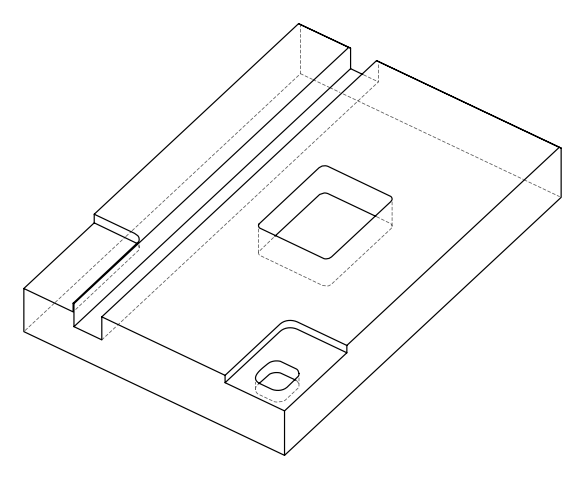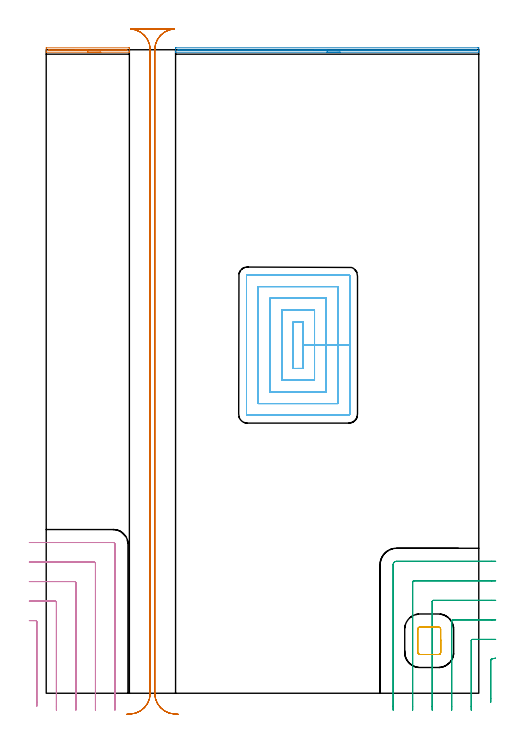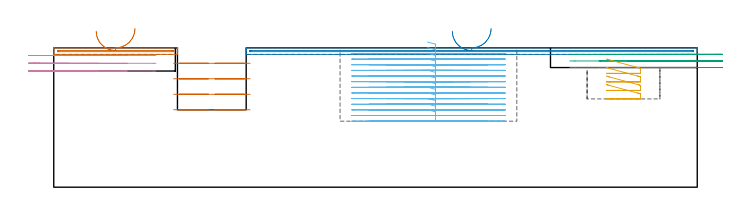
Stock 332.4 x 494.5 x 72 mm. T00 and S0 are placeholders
(PLAN: 7 operations, 3 tool changes, 56.3 min)
(1 AREA_MILL | FG_CHAMFER_SURFACE | UGT0205_001 | 1.17 min | 382 mm3)
(2 AREA_MILL_1 | FG_CHAMFER_SURFACE_1 | UGT0205_001 | 3.87 min | 1355 mm3)
(3 MILL_CORNER_NOTCH_RECTANGULAR | CORNER_NOTCH_RECTANGULAR | UGT0201_094 | Follow Part, ap 5, ae 75% | 4.63 min | 85798 mm3)
(4 MILL_CORNER_NOTCH_RECTANGULAR_1 | CORNER_NOTCH_RECTANGULAR_1 | UGT0201_094 | Follow Part, ap 5, ae 75% | 4.39 min | 94493 mm3)
(5 MILL_RECTANGULAR_POCKET | POCKET_RECTANGULAR_STRAIGHT | UGT0201_094 | Follow Part, ap 5, ae 75% | 1.07 min | 23127 mm3)
(6 MILL_RECTANGULAR_POCKET_1 | POCKET_RECTANGULAR_STRAIGHT_1 | NXT0201_011 | Follow Part, ap 3, ae 75% | 32.13 min | 413476 mm3)
(7 MILL_RECTANGULAR_SLOT | SLOT_RECTANGULAR | UGT0201_004 | Follow Part, ap 8, ae 75% | 9.07 min | 561795 mm3)
(TOOL UGT0205_001 | Chamfer Mill 20 x 3 x 45 deg. | D20 FL50 Z2)
(TOOL UGT0201_094 | End mill 20 mm | D20 FL38 Z4)
(TOOL NXT0201_011 | ENDMILL 12mm [2P460-1200-NA 1630] | D12 FL38 Z6)
(TOOL UGT0201_004 | End Mill 32 mm | D32 FL53 Z6)
(OP 1 AREA_MILL)
G17 G21 G94 G90
T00 M6
G54
G17 G0 G90 X41.95 Y492.6 S1061 M3
G43 Z82. H0
G94 G1 X41.912 Z81.128 F250.
X41.798 Z80.263
X41.609 Z79.412
X41.347 Z78.58
X41.013 Z77.774
X40.61 Z77.
X40.142 Z76.264
X39.61 Z75.572
X39.021 Z74.929
X38.378 Z74.34
X37.686 Z73.808
X36.95 Z73.34
X36.176 Z72.937
X35.37 Z72.603
X34.538 Z72.341
X33.687 Z72.152
X32.822 Z72.038
X31.95 Z72.
X0.067
X0.01 Y492.604 Z71.991
X0. Y492.717 Z71.881
X0.001 Y495.992 Z68.606
X0.067 Y496. Z68.6
X63.584
X63.833 Y495.996 Z68.604
X63.899 Y495.992 Z68.606
X63.9 Y492.985 Z71.613
X63.899 Y492.715 Z71.883
X63.89 Y492.604 Z71.991
X63.833 Y492.6 Z72.
X31.95
Y494.014 Z70.586
X2.859
X2.281 Y494.016 Z70.584
X2.123 Y494.019 Z70.581
X2.01 Y494.023 Z70.577
X2.006 Y494.057 Z70.543
X2.001 Y494.139 Z70.461
X2.002 Y494.264 Z70.336
X2.006 Y494.444 Z70.156
X2.01 Y494.56 Z70.04
X2.024 Y494.579 Z70.021
X2.281 Y494.585 Z70.015
X61.465
X61.619 Y494.584 Z70.016
X61.777 Y494.581 Z70.019
X61.89 Y494.577 Z70.023
X61.893 Y494.543 Z70.057
X61.898 Y494.462 Z70.138
X61.893 Y494.161 Z70.439
X61.89 Y494.028 Z70.572
X61.619 Y494.02 Z70.58
X61.463 Y494.016 Z70.584
X61.31 Y494.015 Z70.585
X60.733 Y494.014 Z70.586
X31.95
X31.078 Z70.624
X30.214 Z70.738
X29.362 Z70.927
X28.53 Z71.189
X27.724 Z71.523
X26.95 Z71.926
X26.214 Z72.394
X25.522 Z72.925
X24.879 Z73.515
X24.29 Z74.158
X23.759 Z74.85
X23.29 Z75.586
X22.887 Z76.36
X22.553 Z77.166
X22.291 Z77.998
X22.102 Z78.849
X21.988 Z79.714
X21.95 Z80.586
G0 Z82.
M5
M2
(OP 2 AREA_MILL_1)
G17 G21 G94 G90
T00 M6
G54
G17 G0 G90 X225.9 Y492.6 S1061 M3
G43 Z82. H0
G94 G1 X225.862 Z81.128 F250.
X225.748 Z80.263
X225.559 Z79.412
X225.297 Z78.58
X224.963 Z77.774
X224.56 Z77.
X224.092 Z76.264
X223.56 Z75.572
X222.971 Z74.929
X222.328 Z74.339
X221.636 Z73.808
X220.9 Z73.34
X220.126 Z72.937
X219.32 Z72.603
X218.488 Z72.341
X217.636 Z72.152
X216.772 Z72.038
X215.9 Z72.
X99.547
X99.41 Y492.602 Z71.988
X99.402 Y492.726 Z71.866
X99.4 Y492.855 Z71.744
Y493.281 Z71.318
Y493.862 Z70.733
Y495.905 Z68.692
X99.403 Y495.991 Z68.606
X99.743 Y496. Z68.6
X331.807
X332.058 Y495.998 Z68.602
X332.397 Y495.991 Z68.606
X332.4 Y495.905 Z68.692
Y493.862 Z70.733
Y493.281 Z71.318
Y492.855 Z71.744
X332.398 Y492.726 Z71.866
X332.39 Y492.602 Z71.988
X332.252 Y492.6 Z72.
X215.9
Y494.014 Z70.586
X101.777 Y494.015 Z70.585
X101.619 Y494.016 Z70.584
X101.438 Y494.021 Z70.579
X101.409 Y494.029 Z70.571
X101.404 Y494.052 Z70.548
X101.402 Y494.077 Z70.523
X101.401 Y494.231 Z70.369
X101.407 Y494.501 Z70.099
X101.41 Y494.568 Z70.032
X101.422 Y494.579 Z70.021
X101.46 Y494.582 Z70.018
X101.543 Y494.584 Z70.016
X101.711 Y494.586 Z70.014
X101.777
X330.023 Y494.585 Z70.015
X330.181 Y494.584 Z70.016
X330.362 Y494.579 Z70.021
X330.391 Y494.571 Z70.029
X330.396 Y494.548 Z70.052
X330.398 Y494.523 Z70.077
X330.399 Y494.369 Z70.231
X330.394 Y494.115 Z70.485
X330.39 Y494.054 Z70.546
X330.379 Y494.021 Z70.579
X330.314 Y494.019 Z70.581
X330.023 Y494.015 Z70.585
X329.868 Y494.014 Z70.586
X329.713
X215.9
X215.028 Z70.624
X214.164 Z70.738
X213.312 Z70.926
X212.48 Z71.189
X211.674 Z71.523
X210.9 Z71.925
X210.164 Z72.394
X209.472 Z72.925
X208.829 Z73.515
X208.24 Z74.158
X207.708 Z74.85
X207.24 Z75.586
X206.837 Z76.36
X206.503 Z77.166
X206.241 Z77.998
X206.052 Z78.849
X205.938 Z79.714
X205.9 Z80.586
G0 Z82.
M5
M2
(OP 3 MILL_CORNER_NOTCH_RECTANGULAR)
G17 G21 G94 G90
T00 M6
G54
G17 G0 G90 X345.339 Y26.98 S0 M3
G43 Z82. H0
Z68.6
G94 G1 X342.4 Y26.38 F250.
G3 X341.6 Y25.407 R1. F500.
G1 Y-3.919
Y-6.919 F250.
G0 Z82.
X345.4 Y41.4
Z68.6
G1 X342.4
X327.594 F500.
G3 X326.6 Y40.406 R1.
G1 Y-10.
Y-13. F250.
G0 Z82.
X345.4 Y56.4
Z68.6
G1 X342.4
X312.594 F500.
G3 X311.6 Y55.406 R1.
G1 Y-10.
Y-13. F250.
G0 Z82.
X345.4 Y71.4
Z68.6
G1 X342.4
X297.594 F500.
G3 X296.6 Y70.406 R1.
G1 Y-10.
Y-13. F250.
G0 Z82.
X345.4 Y86.4
Z68.6
G1 X342.4
X282.595 F500.
G3 X281.6 Y85.405 R1.
G1 Y-10.
Y-13. F250.
G0 Z82.
X345.4 Y101.4
Z68.6
G1 X342.4
X269.2 F500.
G3 X266.6 Y98.8 R2.6
G1 Y-10.
Y-13. F250.
G0 Z82.
X345.339 Y26.98
Z65.2
G1 X342.4 Y26.38
G3 X341.6 Y25.407 R1. F500.
G1 Y-3.919
Y-6.919 F250.
G0 Z82.
X345.4 Y41.4
Z65.2
G1 X342.4
X327.594 F500.
G3 X326.6 Y40.406 R1.
G1 Y-10.
Y-13. F250.
G0 Z82.
X345.4 Y56.4
Z65.2
G1 X342.4
X312.594 F500.
G3 X311.6 Y55.406 R1.
G1 Y-10.
Y-13. F250.
G0 Z82.
X345.4 Y71.4
Z65.2
G1 X342.4
X297.594 F500.
G3 X296.6 Y70.406 R1.
G1 Y-10.
Y-13. F250.
G0 Z82.
X345.4 Y86.4
Z65.2
G1 X342.4
X282.595 F500.
G3 X281.6 Y85.405 R1.
G1 Y-10.
Y-13. F250.
G0 Z82.
X345.4 Y101.4
Z65.2
G1 X342.4
X269.2 F500.
G3 X266.6 Y98.8 R2.6
G1 Y-10.
Y-13. F250.
G0 Z82.
X345.339 Y26.98
Z61.8
G1 X342.4 Y26.38
G3 X341.6 Y25.407 R1. F500.
G1 Y-3.919
Y-6.919 F250.
G0 Z82.
X345.4 Y41.4
Z61.8
G1 X342.4
X327.594 F500.
G3 X326.6 Y40.406 R1.
G1 Y-10.
Y-13. F250.
G0 Z82.
X345.4 Y56.4
Z61.8
G1 X342.4
X312.594 F500.
G3 X311.6 Y55.406 R1.
G1 Y-10.
Y-13. F250.
G0 Z82.
X345.4 Y71.4
Z61.8
G1 X342.4
X297.594 F500.
G3 X296.6 Y70.406 R1.
G1 Y-10.
Y-13. F250.
G0 Z82.
X345.4 Y86.4
Z61.8
G1 X342.4
X282.595 F500.
G3 X281.6 Y85.405 R1.
G1 Y-10.
Y-13. F250.
G0 Z82.
X345.4 Y101.4
Z61.8
G1 X342.4
X269.2 F500.
G3 X266.6 Y98.8 R2.6
G1 Y-10.
Y-13. F250.
G0 Z82.
M5
M2
(OP 4 MILL_CORNER_NOTCH_RECTANGULAR_1)
G17 G21 G94 G90
T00 M6
G54
G17 G0 G90 X-7.2 Y-9.94 S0 M3
G43 Z82. H0
Z68.
G94 G1 Y-6.94 F250.
Y54.806 F500.
G3 X-8.194 Y55.8 R1.
G1 X-10.
X-13. F250.
G0 Z82.
X7.8 Y-13.
Z68.
G1 Y-10.
Y69.806 F500.
G3 X6.806 Y70.8 R1.
G1 X-10.
X-13. F250.
G0 Z82.
X22.8 Y-13.
Z68.
G1 Y-10.
Y84.806 F500.
G3 X21.806 Y85.8 R1.
G1 X-10.
X-13. F250.
G0 Z82.
X37.8 Y-13.
Z68.
G1 Y-10.
Y99.805 F500.
G3 X36.805 Y100.8 R1.
G1 X-10.
X-13. F250.
G0 Z82.
X52.8 Y-13.
Z68.
G1 Y-10.
Y114.6 F500.
G3 X51.6 Y115.8 R1.2
G1 X-10.
X-13. F250.
G0 Z82.
X-7.2 Y-9.94
Z64.
G1 Y-6.94
Y54.806 F500.
G3 X-8.194 Y55.8 R1.
G1 X-10.
X-13. F250.
G0 Z82.
X7.8 Y-13.
Z64.
G1 Y-10.
Y69.806 F500.
G3 X6.806 Y70.8 R1.
G1 X-10.
X-13. F250.
G0 Z82.
X22.8 Y-13.
Z64.
G1 Y-10.
Y84.806 F500.
G3 X21.806 Y85.8 R1.
G1 X-10.
X-13. F250.
G0 Z82.
X37.8 Y-13.
Z64.
G1 Y-10.
Y99.805 F500.
G3 X36.805 Y100.8 R1.
G1 X-10.
X-13. F250.
G0 Z82.
X52.8 Y-13.
Z64.
G1 Y-10.
Y114.6 F500.
G3 X51.6 Y115.8 R1.2
G1 X-10.
X-13. F250.
G0 Z82.
X-7.2 Y-9.94
Z60.
G1 Y-6.94
Y54.806 F500.
G3 X-8.194 Y55.8 R1.
G1 X-10.
X-13. F250.
G0 Z82.
X7.8 Y-13.
Z60.
G1 Y-10.
Y69.806 F500.
G3 X6.806 Y70.8 R1.
G1 X-10.
X-13. F250.
G0 Z82.
X22.8 Y-13.
Z60.
G1 Y-10.
Y84.806 F500.
G3 X21.806 Y85.8 R1.
G1 X-10.
X-13. F250.
G0 Z82.
X37.8 Y-13.
Z60.
G1 Y-10.
Y99.805 F500.
G3 X36.805 Y100.8 R1.
G1 X-10.
X-13. F250.
G0 Z82.
X52.8 Y-13.
Z60.
G1 Y-10.
Y114.6 F500.
G3 X51.6 Y115.8 R1.2
G1 X-10.
X-13. F250.
G0 Z82.
M5
M2
(OP 5 MILL_RECTANGULAR_POCKET)
G17 G21 G94 G90
T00 M6
G54
G17 G0 G90 X285.674 Y30.747 S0 M3
G43 Z82. H0
Z66.2
G94 G1 X285.689 Y30.71 Z66.189 F250.
X285.879 Y30.422 Z66.097
X286.122 Y30.179 Z66.005
X286.41 Y29.989 Z65.912
X286.73 Y29.861 Z65.82
X287.07 Y29.8 Z65.728
X301.53 Z61.853
X301.87 Y29.861 Z61.76
X302.19 Y29.989 Z61.668
X302.478 Y30.179 Z61.576
X302.721 Y30.422 Z61.483
X302.911 Y30.71 Z61.391
X303.039 Y31.03 Z61.299
X303.1 Y31.37 Z61.206
Y31.5 Z61.171
Y40.35 Z58.8
Y49.2 F500.
G3 X301.4 Y50.9 R1.7
G1 X287.2
G3 X285.5 Y49.2 R1.7
G1 Y31.5
G3 X287.2 Y29.8 R1.7
G1 X301.4
G3 X303.1 Y31.5 R1.7
G1 Y40.35
Y41.35
G0 X285.674 Y30.747 Z61.8
G1 X285.689 Y30.71 Z61.789 F250.
X285.879 Y30.422 Z61.697
X286.122 Y30.179 Z61.605
X286.41 Y29.989 Z61.512
X286.73 Y29.861 Z61.42
X287.07 Y29.8 Z61.328
X301.53 Z57.453
X301.87 Y29.861 Z57.36
X302.19 Y29.989 Z57.268
X302.478 Y30.179 Z57.176
X302.721 Y30.422 Z57.083
X302.911 Y30.71 Z56.991
X303.039 Y31.03 Z56.899
X303.1 Y31.37 Z56.806
Y31.5 Z56.771
Y40.35 Z54.4
Y49.2 F500.
G3 X301.4 Y50.9 R1.7
G1 X287.2
G3 X285.5 Y49.2 R1.7
G1 Y31.5
G3 X287.2 Y29.8 R1.7
G1 X301.4
G3 X303.1 Y31.5 R1.7
G1 Y40.35
Y41.35
G0 X285.674 Y30.747 Z57.4
G1 X285.689 Y30.71 Z57.389 F250.
X285.879 Y30.422 Z57.297
X286.122 Y30.179 Z57.205
X286.41 Y29.989 Z57.112
X286.73 Y29.861 Z57.02
X287.07 Y29.8 Z56.928
X301.53 Z53.053
X301.87 Y29.861 Z52.96
X302.19 Y29.989 Z52.868
X302.478 Y30.179 Z52.776
X302.721 Y30.422 Z52.683
X302.911 Y30.71 Z52.591
X303.039 Y31.03 Z52.499
X303.1 Y31.37 Z52.406
Y31.5 Z52.371
Y40.35 Z50.
Y49.2 F500.
G3 X301.4 Y50.9 R1.7
G1 X287.2
G3 X285.5 Y49.2 R1.7
G1 Y31.5
G3 X287.2 Y29.8 R1.7
G1 X301.4
G3 X303.1 Y31.5 R1.7
G1 Y40.35
Y41.35
G0 X285.674 Y30.747 Z53.
G1 X285.689 Y30.71 Z52.989 F250.
X285.879 Y30.422 Z52.897
X286.122 Y30.179 Z52.805
X286.41 Y29.989 Z52.712
X286.73 Y29.861 Z52.62
X287.07 Y29.8 Z52.528
X301.53 Z48.653
X301.87 Y29.861 Z48.56
X302.19 Y29.989 Z48.468
X302.478 Y30.179 Z48.376
X302.721 Y30.422 Z48.283
X302.911 Y30.71 Z48.191
X303.039 Y31.03 Z48.099
X303.1 Y31.37 Z48.006
Y31.5 Z47.971
Y40.35 Z45.6
Y49.2 F500.
G3 X301.4 Y50.9 R1.7
G1 X287.2
G3 X285.5 Y49.2 R1.7
G1 Y31.5
G3 X287.2 Y29.8 R1.7
G1 X301.4
G3 X303.1 Y31.5 R1.7
G1 Y40.35
Y41.35
G0 Z82.
M5
M2
(OP 6 MILL_RECTANGULAR_POCKET_1)
G17 G21 G94 G90
T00 M6
G54
G17 G0 G90 X193.074 Y249.6 S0 M3
G43 Z82. H1
Z75.
G94 G1 X197.2 Z73.894 F250.
Y267.55 Z69.085
Y285.5 F500.
X189.9
Y249.6
X197.2
Y267.55
X206.2
Y294.5
X180.9
Y240.6
X206.2
Y267.55
X215.2
Y303.5
X171.9
Y231.6
X215.2
Y267.55
X224.2
Y312.5
X162.9
Y222.6
X224.2
Y267.55
X233.2
Y320.8
G3 X232.5 Y321.5 R0.7
G1 X154.6
G3 X153.9 Y320.8 R0.7
G1 Y214.3
G3 X154.6 Y213.6 R0.7
G1 X232.5
G3 X233.2 Y214.3 R0.7
G1 Y267.55
Y268.55
G0 X193.074 Y249.6 Z72.085
G1 X197.2 Z70.979 F250.
Y267.55 Z66.169
Y285.5 F500.
X189.9
Y249.6
X197.2
Y267.55
X206.2
Y294.5
X180.9
Y240.6
X206.2
Y267.55
X215.2
Y303.5
X171.9
Y231.6
X215.2
Y267.55
X224.2
Y312.5
X162.9
Y222.6
X224.2
Y267.55
X233.2
Y320.8
G3 X232.5 Y321.5 R0.7
G1 X154.6
G3 X153.9 Y320.8 R0.7
G1 Y214.3
G3 X154.6 Y213.6 R0.7
G1 X232.5
G3 X233.2 Y214.3 R0.7
G1 Y267.55
Y268.55
G0 X193.074 Y249.6 Z69.169
G1 X197.2 Z68.063 F250.
Y267.55 Z63.254
Y285.5 F500.
X189.9
Y249.6
X197.2
Y267.55
X206.2
Y294.5
X180.9
Y240.6
X206.2
Y267.55
X215.2
Y303.5
X171.9
Y231.6
X215.2
Y267.55
X224.2
Y312.5
X162.9
Y222.6
X224.2
Y267.55
X233.2
Y320.8
G3 X232.5 Y321.5 R0.7
G1 X154.6
G3 X153.9 Y320.8 R0.7
G1 Y214.3
G3 X154.6 Y213.6 R0.7
G1 X232.5
G3 X233.2 Y214.3 R0.7
G1 Y267.55
Y268.55
G0 X193.074 Y249.6 Z66.254
G1 X197.2 Z65.148 F250.
Y267.55 Z60.338
Y285.5 F500.
X189.9
Y249.6
X197.2
Y267.55
X206.2
Y294.5
X180.9
Y240.6
X206.2
Y267.55
X215.2
Y303.5
X171.9
Y231.6
X215.2
Y267.55
X224.2
Y312.5
X162.9
Y222.6
X224.2
Y267.55
X233.2
Y320.8
G3 X232.5 Y321.5 R0.7
G1 X154.6
G3 X153.9 Y320.8 R0.7
G1 Y214.3
G3 X154.6 Y213.6 R0.7
G1 X232.5
G3 X233.2 Y214.3 R0.7
G1 Y267.55
Y268.55
G0 X193.074 Y249.6 Z63.338
G1 X197.2 Z62.233 F250.
Y267.55 Z57.423
Y285.5 F500.
X189.9
Y249.6
X197.2
Y267.55
X206.2
Y294.5
X180.9
Y240.6
X206.2
Y267.55
X215.2
Y303.5
X171.9
Y231.6
X215.2
Y267.55
X224.2
Y312.5
X162.9
Y222.6
X224.2
Y267.55
X233.2
Y320.8
G3 X232.5 Y321.5 R0.7
G1 X154.6
G3 X153.9 Y320.8 R0.7
G1 Y214.3
G3 X154.6 Y213.6 R0.7
G1 X232.5
G3 X233.2 Y214.3 R0.7
G1 Y267.55
Y268.55
G0 X193.074 Y249.6 Z60.423
G1 X197.2 Z59.317 F250.
Y267.55 Z54.508
Y285.5 F500.
X189.9
Y249.6
X197.2
Y267.55
X206.2
Y294.5
X180.9
Y240.6
X206.2
Y267.55
X215.2
Y303.5
X171.9
Y231.6
X215.2
Y267.55
X224.2
Y312.5
X162.9
Y222.6
X224.2
Y267.55
X233.2
Y320.8
G3 X232.5 Y321.5 R0.7
G1 X154.6
G3 X153.9 Y320.8 R0.7
G1 Y214.3
G3 X154.6 Y213.6 R0.7
G1 X232.5
G3 X233.2 Y214.3 R0.7
G1 Y267.55
Y268.55
G0 X193.074 Y249.6 Z57.508
G1 X197.2 Z56.402 F250.
Y267.55 Z51.592
Y285.5 F500.
X189.9
Y249.6
X197.2
Y267.55
X206.2
Y294.5
X180.9
Y240.6
X206.2
Y267.55
X215.2
Y303.5
X171.9
Y231.6
X215.2
Y267.55
X224.2
Y312.5
X162.9
Y222.6
X224.2
Y267.55
X233.2
Y320.8
G3 X232.5 Y321.5 R0.7
G1 X154.6
G3 X153.9 Y320.8 R0.7
G1 Y214.3
G3 X154.6 Y213.6 R0.7
G1 X232.5
G3 X233.2 Y214.3 R0.7
G1 Y267.55
Y268.55
G0 X193.074 Y249.6 Z54.592
G1 X197.2 Z53.487 F250.
Y267.55 Z48.677
Y285.5 F500.
X189.9
Y249.6
X197.2
Y267.55
X206.2
Y294.5
X180.9
Y240.6
X206.2
Y267.55
X215.2
Y303.5
X171.9
Y231.6
X215.2
Y267.55
X224.2
Y312.5
X162.9
Y222.6
X224.2
Y267.55
X233.2
Y320.8
G3 X232.5 Y321.5 R0.7
G1 X154.6
G3 X153.9 Y320.8 R0.7
G1 Y214.3
G3 X154.6 Y213.6 R0.7
G1 X232.5
G3 X233.2 Y214.3 R0.7
G1 Y267.55
Y268.55
G0 X193.074 Y249.6 Z51.677
G1 X197.2 Z50.571 F250.
Y267.55 Z45.762
Y285.5 F500.
X189.9
Y249.6
X197.2
Y267.55
X206.2
Y294.5
X180.9
Y240.6
X206.2
Y267.55
X215.2
Y303.5
X171.9
Y231.6
X215.2
Y267.55
X224.2
Y312.5
X162.9
Y222.6
X224.2
Y267.55
X233.2
Y320.8
G3 X232.5 Y321.5 R0.7
G1 X154.6
G3 X153.9 Y320.8 R0.7
G1 Y214.3
G3 X154.6 Y213.6 R0.7
G1 X232.5
G3 X233.2 Y214.3 R0.7
G1 Y267.55
Y268.55
G0 X193.074 Y249.6 Z48.762
G1 X197.2 Z47.656 F250.
Y267.55 Z42.846
Y285.5 F500.
X189.9
Y249.6
X197.2
Y267.55
X206.2
Y294.5
X180.9
Y240.6
X206.2
Y267.55
X215.2
Y303.5
X171.9
Y231.6
X215.2
Y267.55
X224.2
Y312.5
X162.9
Y222.6
X224.2
Y267.55
X233.2
Y320.8
G3 X232.5 Y321.5 R0.7
G1 X154.6
G3 X153.9 Y320.8 R0.7
G1 Y214.3
G3 X154.6 Y213.6 R0.7
G1 X232.5
G3 X233.2 Y214.3 R0.7
G1 Y267.55
Y268.55
G0 X193.074 Y249.6 Z45.846
G1 X197.2 Z44.74 F250.
Y267.55 Z39.931
Y285.5 F500.
X189.9
Y249.6
X197.2
Y267.55
X206.2
Y294.5
X180.9
Y240.6
X206.2
Y267.55
X215.2
Y303.5
X171.9
Y231.6
X215.2
Y267.55
X224.2
Y312.5
X162.9
Y222.6
X224.2
Y267.55
X233.2
Y320.8
G3 X232.5 Y321.5 R0.7
G1 X154.6
G3 X153.9 Y320.8 R0.7
G1 Y214.3
G3 X154.6 Y213.6 R0.7
G1 X232.5
G3 X233.2 Y214.3 R0.7
G1 Y267.55
Y268.55
G0 X193.074 Y249.6 Z42.931
G1 X197.2 Z41.825 F250.
Y267.55 Z37.015
Y285.5 F500.
X189.9
Y249.6
X197.2
Y267.55
X206.2
Y294.5
X180.9
Y240.6
X206.2
Y267.55
X215.2
Y303.5
X171.9
Y231.6
X215.2
Y267.55
X224.2
Y312.5
X162.9
Y222.6
X224.2
Y267.55
X233.2
Y320.8
G3 X232.5 Y321.5 R0.7
G1 X154.6
G3 X153.9 Y320.8 R0.7
G1 Y214.3
G3 X154.6 Y213.6 R0.7
G1 X232.5
G3 X233.2 Y214.3 R0.7
G1 Y267.55
Y268.55
G0 X193.074 Y249.6 Z40.015
G1 X197.2 Z38.91 F250.
Y267.55 Z34.1
Y285.5 F500.
X189.9
Y249.6
X197.2
Y267.55
X206.2
Y294.5
X180.9
Y240.6
X206.2
Y267.55
X215.2
Y303.5
X171.9
Y231.6
X215.2
Y267.55
X224.2
Y312.5
X162.9
Y222.6
X224.2
Y267.55
X233.2
Y320.8
G3 X232.5 Y321.5 R0.7
G1 X154.6
G3 X153.9 Y320.8 R0.7
G1 Y214.3
G3 X154.6 Y213.6 R0.7
G1 X232.5
G3 X233.2 Y214.3 R0.7
G1 Y267.55
Y268.55
G0 Z82.
M5
M2
(OP 7 MILL_RECTANGULAR_SLOT)
G17 G21 G94 G90
T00 M6
G54
G17 G0 G90 X101.415 Y-16.154 S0 M3
G43 Z82. H0
Z64.
G94 G1 X98.421 Y-15.97 F250.
G2 X83.4 Y0. R16. F500.
G1 Y494.5
G2 X98.421 Y510.47 R16.
G1 Y510.5
X64.879
Y510.47
G2 X79.9 Y494.5 R16.
G1 Y0.
G2 X64.879 Y-15.97 R16.
G1 X61.885 Y-16.154 F250.
G0 X101.415 Z56.
G1 X98.421 Y-15.97
G2 X83.4 Y0. R16. F500.
G1 Y494.5
G2 X98.421 Y510.47 R16.
G1 Y510.5
X64.879
Y510.47
G2 X79.9 Y494.5 R16.
G1 Y0.
G2 X64.879 Y-15.97 R16.
G1 X61.885 Y-16.154 F250.
G0 X101.415 Z48.
G1 X98.421 Y-15.97
G2 X83.4 Y0. R16. F500.
G1 Y494.5
G2 X98.421 Y510.47 R16.
G1 Y510.5
X64.879
Y510.47
G2 X79.9 Y494.5 R16.
G1 Y0.
G2 X64.879 Y-15.97 R16.
G1 X61.885 Y-16.154 F250.
G0 X101.415 Z40.
G1 X98.421 Y-15.97
G2 X83.4 Y0. R16. F500.
G1 Y494.5
G2 X98.421 Y510.47 R16.
G1 Y510.5
X64.879
Y510.47
G2 X79.9 Y494.5 R16.
G1 Y0.
G2 X64.879 Y-15.97 R16.
G1 X61.885 Y-16.154 F250.
G0 Z82.
M5
M2
